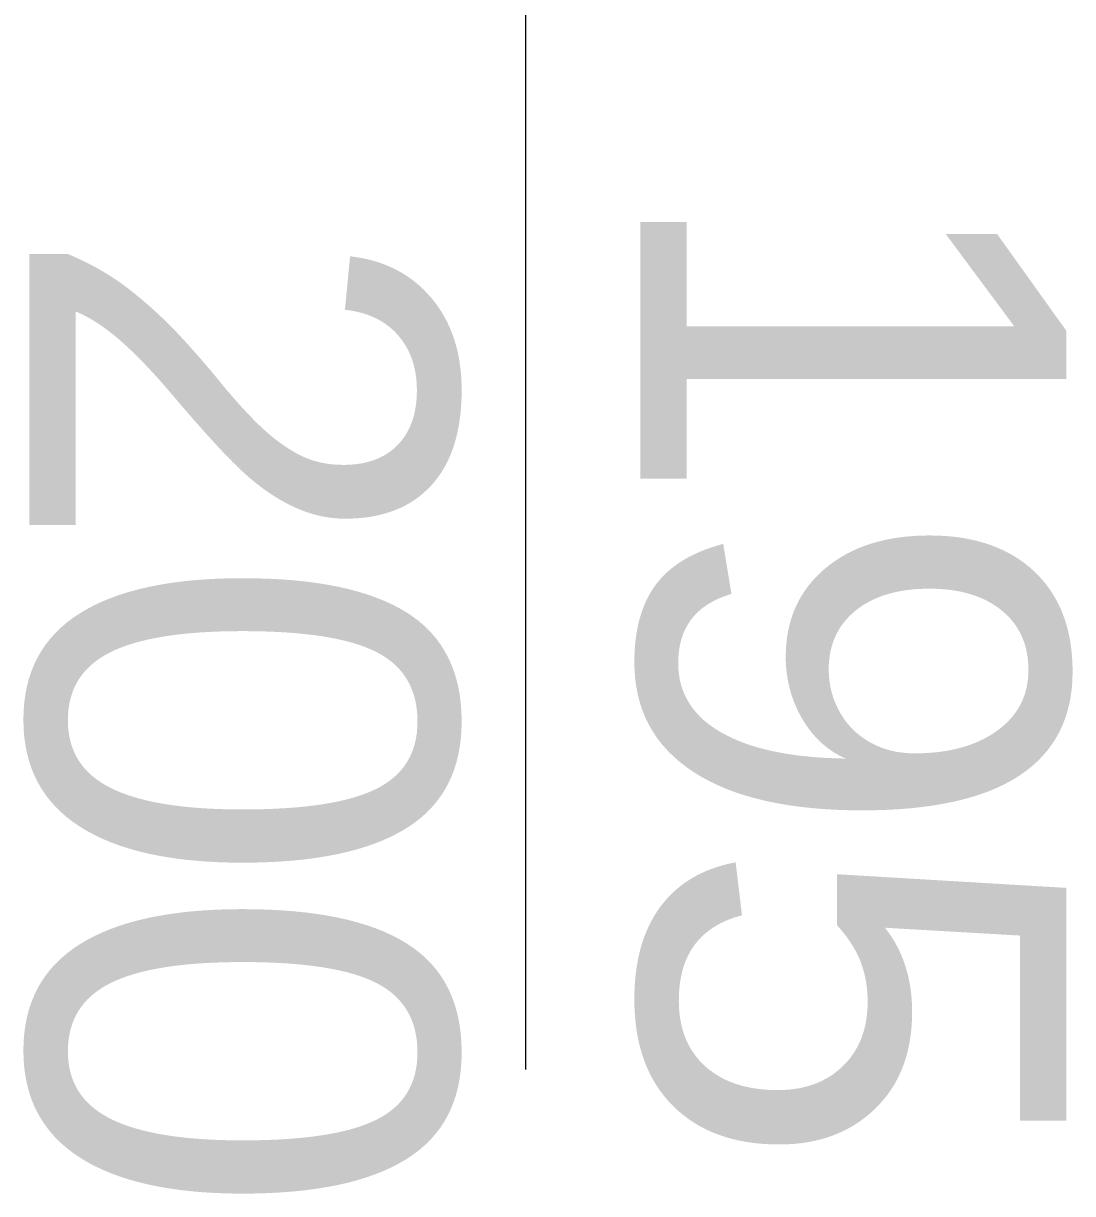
# Model space of a CAD drawing. Header units: centimetres. Extents: x 118932 to 154602, y -32682 to -23521.
# Drawn here: x 139597.73 to 139617.44, y -27104.29 to -27082.31 of the extents above; entities that cross this region are included whole.
import ezdxf

# ---------------------------------------------------------------- set-up
doc = ezdxf.new("R2010")
doc.units = ezdxf.units.CM
doc.header["$LTSCALE"] = 50
doc.header["$MEASUREMENT"] = 0
doc.layers.add('GEN_02_TF_Pencere', color=7, linetype='Continuous', lineweight=9, true_color=0x6093ac)
doc.layers.add('GEN_05_ML_Alçıpan_giydirme', color=7, linetype='Continuous', lineweight=18, true_color=0x7ebab5)
doc.styles.add('ARIAL', font='arial.ttf')

# ---------------------------------------------------------------- blocks, each defined once
blk = doc.blocks.new('P7_')
at = {"layer": 'GEN_02_TF_Pencere'}
blk.add_line((163386.215, -16188.826, 0), (163386.215, -16138.823, 0), dxfattribs=at)
at = {"layer": 'GEN_02_TF_Pencere', "lineweight": 30, "transparency": 33554687, "style": 'ARIAL'}
for s, p in [('200', (163395.534, -16154.699, 0)), ('195', (163384.056, -16155.589, 0))]:
    blk.add_text(s, height=8, rotation=90, dxfattribs=at).set_placement(p)
blk = doc.blocks.new('dograma level 0 d blok')
at = {"layer": 'GEN_05_ML_Alçıpan_giydirme', "color": 1, "rotation": 180}
blk.add_blockref('P7_', (163013.176, -16010.506, 0), dxfattribs=at)

msp = doc.modelspace()

# ---------------------------------------------------------------- block references
msp.add_blockref('dograma level 0 d blok', (139980.204, -27230.27, 0))
at = {"color": 1, "rotation": 180}
msp.add_blockref('P7_', (302993.381, -43240.777, 0), dxfattribs=at)

doc.saveas('drawing.dxf')
